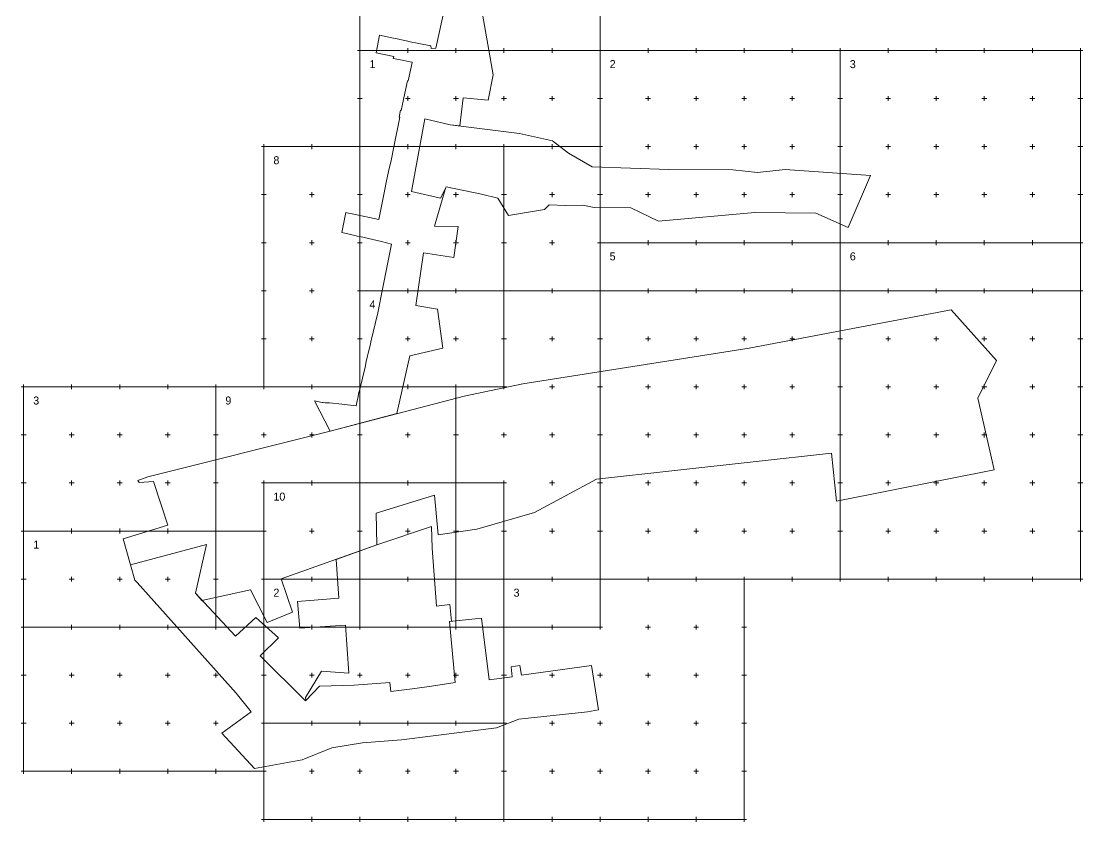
# Model space of a CAD drawing. Header units: metres. Extents: x 2898 to 4102, y 9798 to 11502.
# Drawn here: x 2898 to 4002, y 9798 to 10630 of the extents above; entities that cross this region are included whole.
import ezdxf
from ezdxf.enums import TextEntityAlignment as Align

# ---------------------------------------------------------------- set-up
doc = ezdxf.new("R2010")
doc.units = ezdxf.units.M
doc.header["$MEASUREMENT"] = 0
for name, color, linetype, lineweight in [('Граница заказа', 7, 'Continuous', 9), ('Координатные кресты', 7, 'Continuous', 9), ('Подписи рамок', 7, 'Continuous', 9), ('Рамки', 7, 'Continuous', 9)]:
    doc.layers.add(name, color=color, linetype=linetype, lineweight=lineweight)
doc.styles.add('Style-RUSSIAN_1251 I 0.00000', font='RUSSIAN_1251.shx')

msp = doc.modelspace()

# ---------------------------------------------------------------- linework, layer by layer
at = {"layer": 'Граница заказа', "linetype": 'Continuous', "flags": 128}
for points in [[(3340.868, 10656.617), (3329.065, 10602.329), (3324.059, 10602.134), (3323.958, 10604.85), (3311.481, 10607.32), (3300.757, 10609.53), (3299.919, 10609.714), (3291.698, 10611.483), (3290.43, 10611.753), (3285.129, 10612.912), (3270.506, 10616.059), (3267.048, 10597.581), (3285.434, 10593.761), (3285.04, 10592.776), (3284.647, 10591.791), (3290.402, 10590.604), (3304.056, 10587.788), (3304.324, 10587.733), (3304.278, 10587.508), (3300.396, 10568.608), (3299.417, 10568.524), (3297.773, 10560.455), (3293.135, 10537.685), (3292.402, 10537.838), (3290.934, 10530.809), (3291.688, 10530.652), (3285.273, 10499.926), (3282.618, 10485.619), (3279.956, 10474.089), (3277.295, 10462.56), (3275.844, 10455.367), (3269.822, 10424.289), (3243.631, 10429.68), (3238.311, 10430.775), (3235.44, 10431.355), (3231.089, 10410.762), (3238.832, 10408.906), (3246.069, 10407.172), (3247.29, 10406.912), (3249.896, 10406.356), (3263.462, 10403.464), (3272.468, 10401.2), (3282.979, 10398.598)], [(3282.979, 10398.598), (3276.971, 10369.078), (3272.666, 10346.345), (3270.161, 10333.969), (3268.83, 10327.114), (3261.473, 10296.751), (3261.004, 10294.572), (3258.798, 10285.068), (3257.793, 10282.221), (3256.687, 10276.496), (3255.368, 10270.489), (3252.826, 10259.158), (3249.516, 10246.282), (3248.99, 10244.236), (3247.719, 10238.239), (3247.288, 10235.427), (3246.488, 10231.883), (3246.232, 10230.144), (3231.117, 10231.918), (3218.506, 10233.314), (3213.76, 10233.326), (3211.858, 10233.706), (3210.844, 10233.858), (3202.87, 10235.483), (3219.142, 10204.05), (3288.503, 10222.141), (3302.069, 10282.254), (3336.38, 10290.25), (3330.901, 10330.928), (3308.167, 10334.577), (3316.378, 10389.43), (3347.714, 10384.478), (3352.269, 10416.97), (3327.831, 10417.238), (3338.954, 10455.493), (3339.362, 10456.847), (3333.84, 10446.209), (3303.614, 10453.332), (3317.476, 10528.908), (3344.054, 10522.814), (3354.213, 10521.507), (3357.525, 10550.643), (3383.446, 10548.208), (3388.751, 10574.822), (3377.698, 10637.934)], [(3303.614, 10453.332), (3333.84, 10446.209), (3339.982, 10458.041), (3376.746, 10450.461), (3393.687, 10446.359), (3404.769, 10428.375), (3442.11, 10434.48), (3447.006, 10439.387), (3464.074, 10438.873), (3482.224, 10438.946), (3493.806, 10436.802), (3531.983, 10436.179), (3560.759, 10422.513), (3661.06, 10431.275), (3724.512, 10430.58), (3758.162, 10415.945), (3781.706, 10469.903), (3692.769, 10476.276), (3663.95, 10473.222), (3638.099, 10475.753), (3571.768, 10476.307), (3491.941, 10478.98), (3467.197, 10493.127), (3450.648, 10506.068), (3416.009, 10513.555), (3344.054, 10522.814), (3317.476, 10528.908), (3303.614, 10453.332)], [(3136.075, 10038.85), (3153.473, 10004.85), (3179.926, 10015.743), (3168.189, 10050.247), (3267.638, 10085.54), (3266.836, 10118.717), (3327.842, 10137.407), (3331.53, 10096.217), (3371.623, 10101.986), (3431.63, 10119.361), (3496.273, 10153.97), (3740.877, 10181.187), (3746.007, 10131.196), (3910.274, 10163.78), (3893.344, 10238.382), (3912.583, 10277.606), (3865.34, 10330.284), (3655.251, 10290.291), (3419.62, 10253.306), (3358.679, 10240.444), (3219.142, 10204.05), (3029.14, 10156.38), (3018.786, 10152.707), (3020.124, 10150.451), (3035.198, 10151.668), (3050.271, 10106.174), (3003.718, 10091.825), (3011.399, 10064.696), (3090.338, 10086.057), (3078.746, 10035.25), (3085.654, 10027.884), (3136.075, 10038.85)], [(3343.705, 10023.476), (3329.603, 10021.748), (3325.421, 10082.077), (3324.474, 10104.631), (3267.638, 10085.54), (3225.238, 10070.493), (3228.02, 10030.309), (3185.147, 10026.735), (3187.533, 9998.827), (3234.983, 10002.133), (3238.511, 9952.02), (3210.208, 9954.078), (3193.27, 9926.638), (3193.666, 9923.726), (3208.145, 9938.473), (3244.135, 9939.742), (3281.344, 9942.486), (3282.079, 9933.152), (3307.139, 9936.128), (3324.517, 9938.647), (3349.141, 9942.484), (3343.376, 10006.018), (3345.35, 10006.208), (3343.705, 10023.476)], [(3418.3, 9950.17), (3416.589, 9960.017), (3407.364, 9958.69), (3408.597, 9948.241), (3384.716, 9945.033), (3376.769, 10009.233), (3343.376, 10006.018), (3349.141, 9942.484), (3324.517, 9938.647), (3307.139, 9936.128), (3282.079, 9933.152), (3281.344, 9942.486), (3244.135, 9939.742), (3208.145, 9938.473), (3193.287, 9923.34), (3146.308, 9969.997), (3165.204, 9989.023), (3141.725, 10009.944), (3120.639, 9990.578), (3078.746, 10035.25), (3090.338, 10086.057), (3011.399, 10064.696), (3015.875, 10048.89), (3018.204, 10046.457), (3121.066, 9931.203), (3136.796, 9911.839), (3106.394, 9889.597), (3140.343, 9852.959), (3190.105, 9861.853), (3220.739, 9874.348), (3252.611, 9879.507), (3293.384, 9882.788), (3392.117, 9895.089), (3415.484, 9904.42), (3486.787, 9911.921), (3498.252, 9913.865), (3490.96, 9960.026), (3490.96, 9960.026), (3418.3, 9950.17)]]:
    msp.add_lwpolyline(points, dxfattribs=at)
at = {"layer": 'Координатные кресты', "linetype": 'Continuous'}
for p, q in [((3247.5, 10600), (3252.5, 10600)), ((3247.5, 10600), (3252.5, 10600)), ((3250, 10597.5), (3250, 10602.5)), ((3250, 10597.5), (3250, 10602.5)), ((3297.5, 10600), (3302.5, 10600)), ((3297.5, 10600), (3302.5, 10600)), ((3300, 10597.5), (3300, 10602.5)), ((3300, 10597.5), (3300, 10602.5)), ((3347.5, 10600), (3352.5, 10600)), ((3347.5, 10600), (3352.5, 10600)), ((3350, 10597.5), (3350, 10602.5)), ((3350, 10597.5), (3350, 10602.5)), ((3397.5, 10600), (3402.5, 10600)), ((3397.5, 10600), (3402.5, 10600)), ((3400, 10597.5), (3400, 10602.5)), ((3400, 10597.5), (3400, 10602.5)), ((3447.5, 10600), (3452.5, 10600)), ((3447.5, 10600), (3452.5, 10600)), ((3450, 10597.5), (3450, 10602.5)), ((3450, 10597.5), (3450, 10602.5)), ((3497.5, 10600), (3502.5, 10600)), ((3497.5, 10600), (3502.5, 10600)), ((3500, 10597.5), (3500, 10602.5)), ((3500, 10597.5), (3500, 10602.5)), ((3547.5, 10600), (3552.5, 10600)), ((3550, 10597.5), (3550, 10602.5)), ((3597.5, 10600), (3602.5, 10600)), ((3600, 10597.5), (3600, 10602.5)), ((3647.5, 10600), (3652.5, 10600)), ((3650, 10597.5), (3650, 10602.5)), ((3697.5, 10600), (3702.5, 10600)), ((3700, 10597.5), (3700, 10602.5)), ((3747.5, 10600), (3752.5, 10600)), ((3750, 10597.5), (3750, 10602.5)), ((3797.5, 10600), (3802.5, 10600)), ((3800, 10597.5), (3800, 10602.5)), ((3847.5, 10600), (3852.5, 10600)), ((3850, 10597.5), (3850, 10602.5)), ((3897.5, 10600), (3902.5, 10600)), ((3900, 10597.5), (3900, 10602.5)), ((3947.5, 10600), (3952.5, 10600)), ((3950, 10597.5), (3950, 10602.5)), ((3997.5, 10600), (4002.5, 10600)), ((4000, 10597.5), (4000, 10602.5)), ((3247.5, 10550), (3252.5, 10550)), ((3247.5, 10550), (3252.5, 10550)), ((3250, 10547.5), (3250, 10552.5)), ((3250, 10547.5), (3250, 10552.5)), ((3297.5, 10550), (3302.5, 10550)), ((3297.5, 10550), (3302.5, 10550)), ((3300, 10547.5), (3300, 10552.5)), ((3300, 10547.5), (3300, 10552.5)), ((3347.5, 10550), (3352.5, 10550)), ((3347.5, 10550), (3352.5, 10550)), ((3350, 10547.5), (3350, 10552.5)), ((3350, 10547.5), (3350, 10552.5)), ((3397.5, 10550), (3402.5, 10550)), ((3397.5, 10550), (3402.5, 10550)), ((3400, 10547.5), (3400, 10552.5)), ((3400, 10547.5), (3400, 10552.5)), ((3447.5, 10550), (3452.5, 10550)), ((3447.5, 10550), (3452.5, 10550)), ((3450, 10547.5), (3450, 10552.5)), ((3450, 10547.5), (3450, 10552.5)), ((3497.5, 10550), (3502.5, 10550)), ((3497.5, 10550), (3502.5, 10550)), ((3500, 10547.5), (3500, 10552.5)), ((3500, 10547.5), (3500, 10552.5)), ((3547.5, 10550), (3552.5, 10550)), ((3550, 10547.5), (3550, 10552.5)), ((3597.5, 10550), (3602.5, 10550)), ((3600, 10547.5), (3600, 10552.5)), ((3647.5, 10550), (3652.5, 10550)), ((3650, 10547.5), (3650, 10552.5)), ((3697.5, 10550), (3702.5, 10550)), ((3700, 10547.5), (3700, 10552.5)), ((3747.5, 10550), (3752.5, 10550)), ((3750, 10547.5), (3750, 10552.5)), ((3797.5, 10550), (3802.5, 10550)), ((3800, 10547.5), (3800, 10552.5)), ((3847.5, 10550), (3852.5, 10550)), ((3850, 10547.5), (3850, 10552.5)), ((3897.5, 10550), (3902.5, 10550)), ((3900, 10547.5), (3900, 10552.5)), ((3947.5, 10550), (3952.5, 10550)), ((3950, 10547.5), (3950, 10552.5)), ((3997.5, 10550), (4002.5, 10550)), ((4000, 10547.5), (4000, 10552.5)), ((3147.5, 10500), (3152.5, 10500)), ((3150, 10497.5), (3150, 10502.5)), ((3197.5, 10500), (3202.5, 10500)), ((3200, 10497.5), (3200, 10502.5)), ((3247.5, 10500), (3252.5, 10500)), ((3247.5, 10500), (3252.5, 10500)), ((3250, 10497.5), (3250, 10502.5)), ((3250, 10497.5), (3250, 10502.5)), ((3297.5, 10500), (3302.5, 10500)), ((3297.5, 10500), (3302.5, 10500)), ((3300, 10497.5), (3300, 10502.5)), ((3300, 10497.5), (3300, 10502.5)), ((3347.5, 10500), (3352.5, 10500)), ((3347.5, 10500), (3352.5, 10500)), ((3350, 10497.5), (3350, 10502.5)), ((3350, 10497.5), (3350, 10502.5)), ((3397.5, 10500), (3402.5, 10500)), ((3397.5, 10500), (3402.5, 10500)), ((3400, 10497.5), (3400, 10502.5)), ((3400, 10497.5), (3400, 10502.5)), ((3447.5, 10500), (3452.5, 10500)), ((3447.5, 10500), (3452.5, 10500)), ((3450, 10497.5), (3450, 10502.5)), ((3450, 10497.5), (3450, 10502.5)), ((3497.5, 10500), (3502.5, 10500)), ((3497.5, 10500), (3502.5, 10500)), ((3500, 10497.5), (3500, 10502.5)), ((3500, 10497.5), (3500, 10502.5)), ((3547.5, 10500), (3552.5, 10500)), ((3550, 10497.5), (3550, 10502.5)), ((3597.5, 10500), (3602.5, 10500)), ((3600, 10497.5), (3600, 10502.5)), ((3647.5, 10500), (3652.5, 10500)), ((3650, 10497.5), (3650, 10502.5)), ((3697.5, 10500), (3702.5, 10500)), ((3700, 10497.5), (3700, 10502.5)), ((3747.5, 10500), (3752.5, 10500)), ((3750, 10497.5), (3750, 10502.5)), ((3797.5, 10500), (3802.5, 10500)), ((3800, 10497.5), (3800, 10502.5)), ((3847.5, 10500), (3852.5, 10500)), ((3850, 10497.5), (3850, 10502.5)), ((3897.5, 10500), (3902.5, 10500)), ((3900, 10497.5), (3900, 10502.5)), ((3947.5, 10500), (3952.5, 10500)), ((3950, 10497.5), (3950, 10502.5)), ((3997.5, 10500), (4002.5, 10500)), ((4000, 10497.5), (4000, 10502.5)), ((3147.5, 10450), (3152.5, 10450)), ((3150, 10447.5), (3150, 10452.5)), ((3197.5, 10450), (3202.5, 10450)), ((3200, 10447.5), (3200, 10452.5)), ((3247.5, 10450), (3252.5, 10450)), ((3247.5, 10450), (3252.5, 10450)), ((3250, 10447.5), (3250, 10452.5)), ((3250, 10447.5), (3250, 10452.5)), ((3297.5, 10450), (3302.5, 10450)), ((3297.5, 10450), (3302.5, 10450)), ((3300, 10447.5), (3300, 10452.5)), ((3300, 10447.5), (3300, 10452.5)), ((3347.5, 10450), (3352.5, 10450)), ((3347.5, 10450), (3352.5, 10450)), ((3350, 10447.5), (3350, 10452.5)), ((3350, 10447.5), (3350, 10452.5)), ((3397.5, 10450), (3402.5, 10450)), ((3397.5, 10450), (3402.5, 10450)), ((3400, 10447.5), (3400, 10452.5)), ((3400, 10447.5), (3400, 10452.5)), ((3447.5, 10450), (3452.5, 10450)), ((3450, 10447.5), (3450, 10452.5)), ((3497.5, 10450), (3502.5, 10450)), ((3500, 10447.5), (3500, 10452.5)), ((3547.5, 10450), (3552.5, 10450)), ((3550, 10447.5), (3550, 10452.5)), ((3597.5, 10450), (3602.5, 10450)), ((3600, 10447.5), (3600, 10452.5)), ((3647.5, 10450), (3652.5, 10450)), ((3650, 10447.5), (3650, 10452.5)), ((3697.5, 10450), (3702.5, 10450)), ((3700, 10447.5), (3700, 10452.5)), ((3747.5, 10450), (3752.5, 10450)), ((3750, 10447.5), (3750, 10452.5)), ((3797.5, 10450), (3802.5, 10450)), ((3800, 10447.5), (3800, 10452.5)), ((3847.5, 10450), (3852.5, 10450)), ((3850, 10447.5), (3850, 10452.5)), ((3897.5, 10450), (3902.5, 10450)), ((3900, 10447.5), (3900, 10452.5)), ((3947.5, 10450), (3952.5, 10450)), ((3950, 10447.5), (3950, 10452.5)), ((3997.5, 10450), (4002.5, 10450)), ((4000, 10447.5), (4000, 10452.5)), ((3147.5, 10400), (3152.5, 10400)), ((3150, 10397.5), (3150, 10402.5)), ((3197.5, 10400), (3202.5, 10400)), ((3200, 10397.5), (3200, 10402.5)), ((3247.5, 10400), (3252.5, 10400)), ((3247.5, 10400), (3252.5, 10400)), ((3250, 10397.5), (3250, 10402.5)), ((3250, 10397.5), (3250, 10402.5)), ((3297.5, 10400), (3302.5, 10400)), ((3297.5, 10400), (3302.5, 10400)), ((3300, 10397.5), (3300, 10402.5)), ((3300, 10397.5), (3300, 10402.5)), ((3347.5, 10400), (3352.5, 10400)), ((3347.5, 10400), (3352.5, 10400)), ((3350, 10397.5), (3350, 10402.5)), ((3350, 10397.5), (3350, 10402.5)), ((3397.5, 10400), (3402.5, 10400)), ((3397.5, 10400), (3402.5, 10400)), ((3400, 10397.5), (3400, 10402.5)), ((3400, 10397.5), (3400, 10402.5)), ((3447.5, 10400), (3452.5, 10400)), ((3450, 10397.5), (3450, 10402.5)), ((3497.5, 10400), (3502.5, 10400)), ((3497.5, 10400), (3502.5, 10400)), ((3500, 10397.5), (3500, 10402.5)), ((3500, 10397.5), (3500, 10402.5)), ((3547.5, 10400), (3552.5, 10400)), ((3547.5, 10400), (3552.5, 10400)), ((3550, 10397.5), (3550, 10402.5)), ((3550, 10397.5), (3550, 10402.5)), ((3597.5, 10400), (3602.5, 10400)), ((3597.5, 10400), (3602.5, 10400)), ((3600, 10397.5), (3600, 10402.5)), ((3600, 10397.5), (3600, 10402.5)), ((3647.5, 10400), (3652.5, 10400)), ((3647.5, 10400), (3652.5, 10400)), ((3650, 10397.5), (3650, 10402.5)), ((3650, 10397.5), (3650, 10402.5)), ((3697.5, 10400), (3702.5, 10400)), ((3697.5, 10400), (3702.5, 10400)), ((3700, 10397.5), (3700, 10402.5)), ((3700, 10397.5), (3700, 10402.5)), ((3747.5, 10400), (3752.5, 10400)), ((3747.5, 10400), (3752.5, 10400)), ((3750, 10397.5), (3750, 10402.5)), ((3750, 10397.5), (3750, 10402.5)), ((3797.5, 10400), (3802.5, 10400)), ((3797.5, 10400), (3802.5, 10400)), ((3800, 10397.5), (3800, 10402.5)), ((3800, 10397.5), (3800, 10402.5)), ((3847.5, 10400), (3852.5, 10400)), ((3847.5, 10400), (3852.5, 10400)), ((3850, 10397.5), (3850, 10402.5)), ((3850, 10397.5), (3850, 10402.5)), ((3897.5, 10400), (3902.5, 10400)), ((3897.5, 10400), (3902.5, 10400)), ((3900, 10397.5), (3900, 10402.5)), ((3900, 10397.5), (3900, 10402.5)), ((3947.5, 10400), (3952.5, 10400)), ((3947.5, 10400), (3952.5, 10400)), ((3950, 10397.5), (3950, 10402.5)), ((3950, 10397.5), (3950, 10402.5)), ((3997.5, 10400), (4002.5, 10400)), ((3997.5, 10400), (4002.5, 10400)), ((4000, 10397.5), (4000, 10402.5)), ((4000, 10397.5), (4000, 10402.5)), ((3147.5, 10350), (3152.5, 10350)), ((3150, 10347.5), (3150, 10352.5)), ((3197.5, 10350), (3202.5, 10350)), ((3200, 10347.5), (3200, 10352.5)), ((3247.5, 10350), (3252.5, 10350)), ((3247.5, 10350), (3252.5, 10350)), ((3247.5, 10350), (3252.5, 10350)), ((3250, 10347.5), (3250, 10352.5)), ((3250, 10347.5), (3250, 10352.5)), ((3250, 10347.5), (3250, 10352.5)), ((3297.5, 10350), (3302.5, 10350)), ((3297.5, 10350), (3302.5, 10350)), ((3297.5, 10350), (3302.5, 10350)), ((3300, 10347.5), (3300, 10352.5)), ((3300, 10347.5), (3300, 10352.5)), ((3300, 10347.5), (3300, 10352.5)), ((3347.5, 10350), (3352.5, 10350)), ((3347.5, 10350), (3352.5, 10350)), ((3347.5, 10350), (3352.5, 10350)), ((3350, 10347.5), (3350, 10352.5)), ((3350, 10347.5), (3350, 10352.5)), ((3350, 10347.5), (3350, 10352.5)), ((3397.5, 10350), (3402.5, 10350)), ((3397.5, 10350), (3402.5, 10350)), ((3397.5, 10350), (3402.5, 10350)), ((3400, 10347.5), (3400, 10352.5)), ((3400, 10347.5), (3400, 10352.5)), ((3400, 10347.5), (3400, 10352.5)), ((3447.5, 10350), (3452.5, 10350)), ((3447.5, 10350), (3452.5, 10350)), ((3450, 10347.5), (3450, 10352.5)), ((3450, 10347.5), (3450, 10352.5)), ((3497.5, 10350), (3502.5, 10350)), ((3497.5, 10350), (3502.5, 10350)), ((3500, 10347.5), (3500, 10352.5)), ((3500, 10347.5), (3500, 10352.5)), ((3547.5, 10350), (3552.5, 10350)), ((3547.5, 10350), (3552.5, 10350)), ((3550, 10347.5), (3550, 10352.5)), ((3550, 10347.5), (3550, 10352.5)), ((3597.5, 10350), (3602.5, 10350)), ((3597.5, 10350), (3602.5, 10350)), ((3600, 10347.5), (3600, 10352.5)), ((3600, 10347.5), (3600, 10352.5)), ((3647.5, 10350), (3652.5, 10350)), ((3647.5, 10350), (3652.5, 10350)), ((3650, 10347.5), (3650, 10352.5)), ((3650, 10347.5), (3650, 10352.5)), ((3697.5, 10350), (3702.5, 10350)), ((3697.5, 10350), (3702.5, 10350)), ((3700, 10347.5), (3700, 10352.5)), ((3700, 10347.5), (3700, 10352.5)), ((3747.5, 10350), (3752.5, 10350)), ((3747.5, 10350), (3752.5, 10350)), ((3750, 10347.5), (3750, 10352.5)), ((3750, 10347.5), (3750, 10352.5)), ((3797.5, 10350), (3802.5, 10350)), ((3797.5, 10350), (3802.5, 10350)), ((3800, 10347.5), (3800, 10352.5)), ((3800, 10347.5), (3800, 10352.5)), ((3847.5, 10350), (3852.5, 10350)), ((3847.5, 10350), (3852.5, 10350)), ((3850, 10347.5), (3850, 10352.5)), ((3850, 10347.5), (3850, 10352.5)), ((3897.5, 10350), (3902.5, 10350)), ((3897.5, 10350), (3902.5, 10350)), ((3900, 10347.5), (3900, 10352.5)), ((3900, 10347.5), (3900, 10352.5)), ((3947.5, 10350), (3952.5, 10350)), ((3947.5, 10350), (3952.5, 10350)), ((3950, 10347.5), (3950, 10352.5)), ((3950, 10347.5), (3950, 10352.5)), ((3997.5, 10350), (4002.5, 10350)), ((3997.5, 10350), (4002.5, 10350)), ((4000, 10347.5), (4000, 10352.5)), ((4000, 10347.5), (4000, 10352.5)), ((3147.5, 10300), (3152.5, 10300)), ((3150, 10297.5), (3150, 10302.5)), ((3197.5, 10300), (3202.5, 10300)), ((3200, 10297.5), (3200, 10302.5)), ((3247.5, 10300), (3252.5, 10300)), ((3247.5, 10300), (3252.5, 10300)), ((3250, 10297.5), (3250, 10302.5)), ((3250, 10297.5), (3250, 10302.5)), ((3297.5, 10300), (3302.5, 10300)), ((3297.5, 10300), (3302.5, 10300)), ((3300, 10297.5), (3300, 10302.5)), ((3300, 10297.5), (3300, 10302.5)), ((3347.5, 10300), (3352.5, 10300)), ((3347.5, 10300), (3352.5, 10300)), ((3350, 10297.5), (3350, 10302.5)), ((3350, 10297.5), (3350, 10302.5)), ((3397.5, 10300), (3402.5, 10300)), ((3397.5, 10300), (3402.5, 10300)), ((3400, 10297.5), (3400, 10302.5)), ((3400, 10297.5), (3400, 10302.5)), ((3447.5, 10300), (3452.5, 10300)), ((3450, 10297.5), (3450, 10302.5)), ((3497.5, 10300), (3502.5, 10300)), ((3500, 10297.5), (3500, 10302.5)), ((3547.5, 10300), (3552.5, 10300)), ((3550, 10297.5), (3550, 10302.5)), ((3597.5, 10300), (3602.5, 10300)), ((3600, 10297.5), (3600, 10302.5)), ((3647.5, 10300), (3652.5, 10300)), ((3650, 10297.5), (3650, 10302.5)), ((3697.5, 10300), (3702.5, 10300)), ((3700, 10297.5), (3700, 10302.5)), ((3747.5, 10300), (3752.5, 10300)), ((3750, 10297.5), (3750, 10302.5)), ((3797.5, 10300), (3802.5, 10300)), ((3800, 10297.5), (3800, 10302.5)), ((3847.5, 10300), (3852.5, 10300)), ((3850, 10297.5), (3850, 10302.5)), ((3897.5, 10300), (3902.5, 10300)), ((3900, 10297.5), (3900, 10302.5)), ((3947.5, 10300), (3952.5, 10300)), ((3950, 10297.5), (3950, 10302.5)), ((3997.5, 10300), (4002.5, 10300)), ((4000, 10297.5), (4000, 10302.5)), ((2897.5, 10250), (2902.5, 10250)), ((2900, 10247.5), (2900, 10252.5)), ((2947.5, 10250), (2952.5, 10250)), ((2950, 10247.5), (2950, 10252.5)), ((2997.5, 10250), (3002.5, 10250)), ((3000, 10247.5), (3000, 10252.5)), ((3047.5, 10250), (3052.5, 10250)), ((3050, 10247.5), (3050, 10252.5)), ((3097.5, 10250), (3102.5, 10250)), ((3097.5, 10250), (3102.5, 10250)), ((3100, 10247.5), (3100, 10252.5)), ((3100, 10247.5), (3100, 10252.5)), ((3147.5, 10250), (3152.5, 10250)), ((3147.5, 10250), (3152.5, 10250)), ((3150, 10247.5), (3150, 10252.5)), ((3150, 10247.5), (3150, 10252.5)), ((3197.5, 10250), (3202.5, 10250)), ((3197.5, 10250), (3202.5, 10250)), ((3200, 10247.5), (3200, 10252.5)), ((3200, 10247.5), (3200, 10252.5)), ((3247.5, 10250), (3252.5, 10250)), ((3247.5, 10250), (3252.5, 10250)), ((3250, 10247.5), (3250, 10252.5)), ((3250, 10247.5), (3250, 10252.5)), ((3297.5, 10250), (3302.5, 10250)), ((3297.5, 10250), (3302.5, 10250)), ((3300, 10247.5), (3300, 10252.5)), ((3300, 10247.5), (3300, 10252.5)), ((3347.5, 10250), (3352.5, 10250)), ((3347.5, 10250), (3352.5, 10250)), ((3350, 10247.5), (3350, 10252.5)), ((3350, 10247.5), (3350, 10252.5)), ((3397.5, 10250), (3402.5, 10250)), ((3397.5, 10250), (3402.5, 10250)), ((3400, 10247.5), (3400, 10252.5)), ((3400, 10247.5), (3400, 10252.5)), ((3447.5, 10250), (3452.5, 10250)), ((3450, 10247.5), (3450, 10252.5)), ((3497.5, 10250), (3502.5, 10250)), ((3500, 10247.5), (3500, 10252.5)), ((3547.5, 10250), (3552.5, 10250)), ((3550, 10247.5), (3550, 10252.5)), ((3597.5, 10250), (3602.5, 10250)), ((3600, 10247.5), (3600, 10252.5)), ((3647.5, 10250), (3652.5, 10250)), ((3650, 10247.5), (3650, 10252.5)), ((3697.5, 10250), (3702.5, 10250)), ((3700, 10247.5), (3700, 10252.5)), ((3747.5, 10250), (3752.5, 10250)), ((3750, 10247.5), (3750, 10252.5)), ((3797.5, 10250), (3802.5, 10250)), ((3800, 10247.5), (3800, 10252.5)), ((3847.5, 10250), (3852.5, 10250)), ((3850, 10247.5), (3850, 10252.5)), ((3897.5, 10250), (3902.5, 10250)), ((3900, 10247.5), (3900, 10252.5)), ((3947.5, 10250), (3952.5, 10250)), ((3950, 10247.5), (3950, 10252.5)), ((3997.5, 10250), (4002.5, 10250)), ((4000, 10247.5), (4000, 10252.5)), ((2897.5, 10200), (2902.5, 10200)), ((2900, 10197.5), (2900, 10202.5)), ((2947.5, 10200), (2952.5, 10200)), ((2950, 10197.5), (2950, 10202.5)), ((2997.5, 10200), (3002.5, 10200)), ((3000, 10197.5), (3000, 10202.5)), ((3047.5, 10200), (3052.5, 10200)), ((3050, 10197.5), (3050, 10202.5)), ((3097.5, 10200), (3102.5, 10200)), ((3097.5, 10200), (3102.5, 10200)), ((3100, 10197.5), (3100, 10202.5)), ((3100, 10197.5), (3100, 10202.5)), ((3147.5, 10200), (3152.5, 10200)), ((3147.5, 10200), (3152.5, 10200)), ((3150, 10197.5), (3150, 10202.5)), ((3150, 10197.5), (3150, 10202.5)), ((3197.5, 10200), (3202.5, 10200)), ((3197.5, 10200), (3202.5, 10200)), ((3200, 10197.5), (3200, 10202.5)), ((3200, 10197.5), (3200, 10202.5)), ((3247.5, 10200), (3252.5, 10200)), ((3247.5, 10200), (3252.5, 10200)), ((3250, 10197.5), (3250, 10202.5)), ((3250, 10197.5), (3250, 10202.5)), ((3297.5, 10200), (3302.5, 10200)), ((3297.5, 10200), (3302.5, 10200)), ((3300, 10197.5), (3300, 10202.5)), ((3300, 10197.5), (3300, 10202.5)), ((3347.5, 10200), (3352.5, 10200)), ((3347.5, 10200), (3352.5, 10200)), ((3350, 10197.5), (3350, 10202.5)), ((3350, 10197.5), (3350, 10202.5)), ((3397.5, 10200), (3402.5, 10200)), ((3400, 10197.5), (3400, 10202.5)), ((3447.5, 10200), (3452.5, 10200)), ((3450, 10197.5), (3450, 10202.5)), ((3497.5, 10200), (3502.5, 10200)), ((3500, 10197.5), (3500, 10202.5)), ((3547.5, 10200), (3552.5, 10200)), ((3550, 10197.5), (3550, 10202.5)), ((3597.5, 10200), (3602.5, 10200)), ((3600, 10197.5), (3600, 10202.5)), ((3647.5, 10200), (3652.5, 10200)), ((3650, 10197.5), (3650, 10202.5)), ((3697.5, 10200), (3702.5, 10200)), ((3700, 10197.5), (3700, 10202.5)), ((3747.5, 10200), (3752.5, 10200)), ((3750, 10197.5), (3750, 10202.5)), ((3797.5, 10200), (3802.5, 10200)), ((3800, 10197.5), (3800, 10202.5)), ((3847.5, 10200), (3852.5, 10200)), ((3850, 10197.5), (3850, 10202.5)), ((3897.5, 10200), (3902.5, 10200)), ((3900, 10197.5), (3900, 10202.5)), ((3947.5, 10200), (3952.5, 10200)), ((3950, 10197.5), (3950, 10202.5)), ((3997.5, 10200), (4002.5, 10200)), ((4000, 10197.5), (4000, 10202.5)), ((2897.5, 10150), (2902.5, 10150)), ((2900, 10147.5), (2900, 10152.5)), ((2947.5, 10150), (2952.5, 10150)), ((2950, 10147.5), (2950, 10152.5)), ((2997.5, 10150), (3002.5, 10150)), ((3000, 10147.5), (3000, 10152.5)), ((3047.5, 10150), (3052.5, 10150)), ((3050, 10147.5), (3050, 10152.5)), ((3097.5, 10150), (3102.5, 10150)), ((3097.5, 10150), (3102.5, 10150)), ((3100, 10147.5), (3100, 10152.5)), ((3100, 10147.5), (3100, 10152.5)), ((3147.5, 10150), (3152.5, 10150)), ((3147.5, 10150), (3152.5, 10150)), ((3147.5, 10150), (3152.5, 10150)), ((3150, 10147.5), (3150, 10152.5)), ((3150, 10147.5), (3150, 10152.5)), ((3150, 10147.5), (3150, 10152.5)), ((3197.5, 10150), (3202.5, 10150)), ((3197.5, 10150), (3202.5, 10150)), ((3197.5, 10150), (3202.5, 10150)), ((3200, 10147.5), (3200, 10152.5)), ((3200, 10147.5), (3200, 10152.5)), ((3200, 10147.5), (3200, 10152.5)), ((3247.5, 10150), (3252.5, 10150)), ((3247.5, 10150), (3252.5, 10150)), ((3247.5, 10150), (3252.5, 10150)), ((3250, 10147.5), (3250, 10152.5)), ((3250, 10147.5), (3250, 10152.5)), ((3250, 10147.5), (3250, 10152.5)), ((3297.5, 10150), (3302.5, 10150)), ((3297.5, 10150), (3302.5, 10150)), ((3297.5, 10150), (3302.5, 10150)), ((3300, 10147.5), (3300, 10152.5)), ((3300, 10147.5), (3300, 10152.5)), ((3300, 10147.5), (3300, 10152.5)), ((3347.5, 10150), (3352.5, 10150)), ((3347.5, 10150), (3352.5, 10150)), ((3347.5, 10150), (3352.5, 10150)), ((3350, 10147.5), (3350, 10152.5)), ((3350, 10147.5), (3350, 10152.5)), ((3350, 10147.5), (3350, 10152.5)), ((3397.5, 10150), (3402.5, 10150)), ((3397.5, 10150), (3402.5, 10150)), ((3400, 10147.5), (3400, 10152.5)), ((3400, 10147.5), (3400, 10152.5)), ((3447.5, 10150), (3452.5, 10150)), ((3450, 10147.5), (3450, 10152.5)), ((3497.5, 10150), (3502.5, 10150)), ((3500, 10147.5), (3500, 10152.5)), ((3547.5, 10150), (3552.5, 10150)), ((3550, 10147.5), (3550, 10152.5)), ((3597.5, 10150), (3602.5, 10150)), ((3600, 10147.5), (3600, 10152.5)), ((3647.5, 10150), (3652.5, 10150)), ((3650, 10147.5), (3650, 10152.5)), ((3697.5, 10150), (3702.5, 10150)), ((3700, 10147.5), (3700, 10152.5)), ((3747.5, 10150), (3752.5, 10150)), ((3750, 10147.5), (3750, 10152.5)), ((3797.5, 10150), (3802.5, 10150)), ((3800, 10147.5), (3800, 10152.5)), ((3847.5, 10150), (3852.5, 10150)), ((3850, 10147.5), (3850, 10152.5)), ((3897.5, 10150), (3902.5, 10150)), ((3900, 10147.5), (3900, 10152.5)), ((3947.5, 10150), (3952.5, 10150)), ((3950, 10147.5), (3950, 10152.5)), ((3997.5, 10150), (4002.5, 10150)), ((4000, 10147.5), (4000, 10152.5)), ((2897.5, 10100), (2902.5, 10100)), ((2897.5, 10100), (2902.5, 10100)), ((2900, 10097.5), (2900, 10102.5)), ((2900, 10097.5), (2900, 10102.5)), ((2947.5, 10100), (2952.5, 10100)), ((2947.5, 10100), (2952.5, 10100)), ((2950, 10097.5), (2950, 10102.5)), ((2950, 10097.5), (2950, 10102.5)), ((2997.5, 10100), (3002.5, 10100)), ((2997.5, 10100), (3002.5, 10100)), ((3000, 10097.5), (3000, 10102.5)), ((3000, 10097.5), (3000, 10102.5)), ((3047.5, 10100), (3052.5, 10100)), ((3047.5, 10100), (3052.5, 10100)), ((3050, 10097.5), (3050, 10102.5)), ((3050, 10097.5), (3050, 10102.5)), ((3097.5, 10100), (3102.5, 10100)), ((3097.5, 10100), (3102.5, 10100)), ((3097.5, 10100), (3102.5, 10100)), ((3100, 10097.5), (3100, 10102.5)), ((3100, 10097.5), (3100, 10102.5)), ((3100, 10097.5), (3100, 10102.5)), ((3147.5, 10100), (3152.5, 10100)), ((3147.5, 10100), (3152.5, 10100)), ((3147.5, 10100), (3152.5, 10100)), ((3147.5, 10100), (3152.5, 10100)), ((3150, 10097.5), (3150, 10102.5)), ((3150, 10097.5), (3150, 10102.5)), ((3150, 10097.5), (3150, 10102.5)), ((3150, 10097.5), (3150, 10102.5)), ((3197.5, 10100), (3202.5, 10100)), ((3197.5, 10100), (3202.5, 10100)), ((3197.5, 10100), (3202.5, 10100)), ((3200, 10097.5), (3200, 10102.5)), ((3200, 10097.5), (3200, 10102.5)), ((3200, 10097.5), (3200, 10102.5)), ((3247.5, 10100), (3252.5, 10100)), ((3247.5, 10100), (3252.5, 10100)), ((3247.5, 10100), (3252.5, 10100)), ((3250, 10097.5), (3250, 10102.5)), ((3250, 10097.5), (3250, 10102.5)), ((3250, 10097.5), (3250, 10102.5)), ((3297.5, 10100), (3302.5, 10100)), ((3297.5, 10100), (3302.5, 10100)), ((3297.5, 10100), (3302.5, 10100)), ((3300, 10097.5), (3300, 10102.5)), ((3300, 10097.5), (3300, 10102.5)), ((3300, 10097.5), (3300, 10102.5)), ((3347.5, 10100), (3352.5, 10100)), ((3347.5, 10100), (3352.5, 10100)), ((3347.5, 10100), (3352.5, 10100)), ((3350, 10097.5), (3350, 10102.5)), ((3350, 10097.5), (3350, 10102.5)), ((3350, 10097.5), (3350, 10102.5)), ((3397.5, 10100), (3402.5, 10100)), ((3397.5, 10100), (3402.5, 10100)), ((3400, 10097.5), (3400, 10102.5)), ((3400, 10097.5), (3400, 10102.5)), ((3447.5, 10100), (3452.5, 10100)), ((3450, 10097.5), (3450, 10102.5)), ((3497.5, 10100), (3502.5, 10100)), ((3500, 10097.5), (3500, 10102.5)), ((3547.5, 10100), (3552.5, 10100)), ((3550, 10097.5), (3550, 10102.5)), ((3597.5, 10100), (3602.5, 10100)), ((3600, 10097.5), (3600, 10102.5)), ((3647.5, 10100), (3652.5, 10100)), ((3650, 10097.5), (3650, 10102.5)), ((3697.5, 10100), (3702.5, 10100)), ((3700, 10097.5), (3700, 10102.5)), ((3747.5, 10100), (3752.5, 10100)), ((3750, 10097.5), (3750, 10102.5)), ((3797.5, 10100), (3802.5, 10100)), ((3800, 10097.5), (3800, 10102.5)), ((3847.5, 10100), (3852.5, 10100)), ((3850, 10097.5), (3850, 10102.5)), ((3897.5, 10100), (3902.5, 10100)), ((3900, 10097.5), (3900, 10102.5)), ((3947.5, 10100), (3952.5, 10100)), ((3950, 10097.5), (3950, 10102.5)), ((3997.5, 10100), (4002.5, 10100)), ((4000, 10097.5), (4000, 10102.5)), ((2897.5, 10050), (2902.5, 10050)), ((2897.5, 10050), (2902.5, 10050)), ((2900, 10047.5), (2900, 10052.5)), ((2900, 10047.5), (2900, 10052.5)), ((2947.5, 10050), (2952.5, 10050)), ((2947.5, 10050), (2952.5, 10050)), ((2950, 10047.5), (2950, 10052.5)), ((2950, 10047.5), (2950, 10052.5)), ((2997.5, 10050), (3002.5, 10050)), ((2997.5, 10050), (3002.5, 10050)), ((3000, 10047.5), (3000, 10052.5)), ((3000, 10047.5), (3000, 10052.5)), ((3047.5, 10050), (3052.5, 10050)), ((3047.5, 10050), (3052.5, 10050)), ((3050, 10047.5), (3050, 10052.5)), ((3050, 10047.5), (3050, 10052.5)), ((3097.5, 10050), (3102.5, 10050)), ((3097.5, 10050), (3102.5, 10050)), ((3097.5, 10050), (3102.5, 10050)), ((3100, 10047.5), (3100, 10052.5)), ((3100, 10047.5), (3100, 10052.5)), ((3100, 10047.5), (3100, 10052.5)), ((3147.5, 10050), (3152.5, 10050)), ((3147.5, 10050), (3152.5, 10050)), ((3147.5, 10050), (3152.5, 10050)), ((3147.5, 10050), (3152.5, 10050)), ((3150, 10047.5), (3150, 10052.5)), ((3150, 10047.5), (3150, 10052.5)), ((3150, 10047.5), (3150, 10052.5)), ((3150, 10047.5), (3150, 10052.5)), ((3197.5, 10050), (3202.5, 10050)), ((3197.5, 10050), (3202.5, 10050)), ((3197.5, 10050), (3202.5, 10050)), ((3197.5, 10050), (3202.5, 10050)), ((3200, 10047.5), (3200, 10052.5)), ((3200, 10047.5), (3200, 10052.5)), ((3200, 10047.5), (3200, 10052.5)), ((3200, 10047.5), (3200, 10052.5)), ((3247.5, 10050), (3252.5, 10050)), ((3247.5, 10050), (3252.5, 10050)), ((3247.5, 10050), (3252.5, 10050)), ((3247.5, 10050), (3252.5, 10050)), ((3250, 10047.5), (3250, 10052.5)), ((3250, 10047.5), (3250, 10052.5)), ((3250, 10047.5), (3250, 10052.5)), ((3250, 10047.5), (3250, 10052.5)), ((3297.5, 10050), (3302.5, 10050)), ((3297.5, 10050), (3302.5, 10050)), ((3297.5, 10050), (3302.5, 10050)), ((3297.5, 10050), (3302.5, 10050)), ((3300, 10047.5), (3300, 10052.5)), ((3300, 10047.5), (3300, 10052.5)), ((3300, 10047.5), (3300, 10052.5)), ((3300, 10047.5), (3300, 10052.5)), ((3347.5, 10050), (3352.5, 10050)), ((3347.5, 10050), (3352.5, 10050)), ((3347.5, 10050), (3352.5, 10050)), ((3347.5, 10050), (3352.5, 10050)), ((3350, 10047.5), (3350, 10052.5)), ((3350, 10047.5), (3350, 10052.5)), ((3350, 10047.5), (3350, 10052.5)), ((3350, 10047.5), (3350, 10052.5)), ((3397.5, 10050), (3402.5, 10050)), ((3397.5, 10050), (3402.5, 10050)), ((3397.5, 10050), (3402.5, 10050)), ((3400, 10047.5), (3400, 10052.5)), ((3400, 10047.5), (3400, 10052.5)), ((3400, 10047.5), (3400, 10052.5)), ((3447.5, 10050), (3452.5, 10050)), ((3447.5, 10050), (3452.5, 10050)), ((3450, 10047.5), (3450, 10052.5)), ((3450, 10047.5), (3450, 10052.5)), ((3497.5, 10050), (3502.5, 10050)), ((3497.5, 10050), (3502.5, 10050)), ((3500, 10047.5), (3500, 10052.5)), ((3500, 10047.5), (3500, 10052.5)), ((3547.5, 10050), (3552.5, 10050)), ((3547.5, 10050), (3552.5, 10050)), ((3550, 10047.5), (3550, 10052.5)), ((3550, 10047.5), (3550, 10052.5)), ((3597.5, 10050), (3602.5, 10050)), ((3597.5, 10050), (3602.5, 10050)), ((3600, 10047.5), (3600, 10052.5)), ((3600, 10047.5), (3600, 10052.5)), ((3647.5, 10050), (3652.5, 10050)), ((3647.5, 10050), (3652.5, 10050)), ((3650, 10047.5), (3650, 10052.5)), ((3650, 10047.5), (3650, 10052.5)), ((3697.5, 10050), (3702.5, 10050)), ((3700, 10047.5), (3700, 10052.5)), ((3747.5, 10050), (3752.5, 10050)), ((3750, 10047.5), (3750, 10052.5)), ((3797.5, 10050), (3802.5, 10050)), ((3800, 10047.5), (3800, 10052.5)), ((3847.5, 10050), (3852.5, 10050)), ((3850, 10047.5), (3850, 10052.5)), ((3897.5, 10050), (3902.5, 10050)), ((3900, 10047.5), (3900, 10052.5)), ((3947.5, 10050), (3952.5, 10050)), ((3950, 10047.5), (3950, 10052.5)), ((3997.5, 10050), (4002.5, 10050)), ((4000, 10047.5), (4000, 10052.5)), ((2900, 9997.5), (2900, 10002.5)), ((2900, 9997.5), (2900, 10002.5)), ((2950, 9997.5), (2950, 10002.5)), ((2950, 9997.5), (2950, 10002.5)), ((3000, 9997.5), (3000, 10002.5)), ((3000, 9997.5), (3000, 10002.5)), ((3050, 9997.5), (3050, 10002.5)), ((3050, 9997.5), (3050, 10002.5)), ((3100, 9997.5), (3100, 10002.5)), ((3100, 9997.5), (3100, 10002.5)), ((3100, 9997.5), (3100, 10002.5)), ((3150, 9997.5), (3150, 10002.5)), ((3150, 9997.5), (3150, 10002.5)), ((3150, 9997.5), (3150, 10002.5)), ((3150, 9997.5), (3150, 10002.5)), ((3200, 9997.5), (3200, 10002.5)), ((3200, 9997.5), (3200, 10002.5)), ((3200, 9997.5), (3200, 10002.5)), ((3200, 9997.5), (3200, 10002.5)), ((3250, 9997.5), (3250, 10002.5)), ((3250, 9997.5), (3250, 10002.5)), ((3250, 9997.5), (3250, 10002.5)), ((3250, 9997.5), (3250, 10002.5)), ((3300, 9997.5), (3300, 10002.5)), ((3300, 9997.5), (3300, 10002.5)), ((3300, 9997.5), (3300, 10002.5)), ((3300, 9997.5), (3300, 10002.5)), ((3350, 9997.5), (3350, 10002.5)), ((3350, 9997.5), (3350, 10002.5)), ((3350, 9997.5), (3350, 10002.5)), ((3350, 9997.5), (3350, 10002.5)), ((3400, 9997.5), (3400, 10002.5)), ((3400, 9997.5), (3400, 10002.5)), ((3400, 9997.5), (3400, 10002.5)), ((3450, 9997.5), (3450, 10002.5)), ((3450, 9997.5), (3450, 10002.5)), ((3500, 9997.5), (3500, 10002.5)), ((3500, 9997.5), (3500, 10002.5)), ((3550, 9997.5), (3550, 10002.5)), ((3600, 9997.5), (3600, 10002.5)), ((3650, 9997.5), (3650, 10002.5)), ((2897.5, 10000), (2902.5, 10000)), ((2897.5, 10000), (2902.5, 10000)), ((2947.5, 10000), (2952.5, 10000)), ((2947.5, 10000), (2952.5, 10000)), ((2997.5, 10000), (3002.5, 10000)), ((2997.5, 10000), (3002.5, 10000)), ((3047.5, 10000), (3052.5, 10000)), ((3047.5, 10000), (3052.5, 10000)), ((3097.5, 10000), (3102.5, 10000)), ((3097.5, 10000), (3102.5, 10000)), ((3097.5, 10000), (3102.5, 10000)), ((3147.5, 10000), (3152.5, 10000)), ((3147.5, 10000), (3152.5, 10000)), ((3147.5, 10000), (3152.5, 10000)), ((3147.5, 10000), (3152.5, 10000)), ((3197.5, 10000), (3202.5, 10000)), ((3197.5, 10000), (3202.5, 10000)), ((3197.5, 10000), (3202.5, 10000)), ((3197.5, 10000), (3202.5, 10000)), ((3247.5, 10000), (3252.5, 10000)), ((3247.5, 10000), (3252.5, 10000)), ((3247.5, 10000), (3252.5, 10000)), ((3247.5, 10000), (3252.5, 10000)), ((3297.5, 10000), (3302.5, 10000)), ((3297.5, 10000), (3302.5, 10000)), ((3297.5, 10000), (3302.5, 10000)), ((3297.5, 10000), (3302.5, 10000)), ((3347.5, 10000), (3352.5, 10000)), ((3347.5, 10000), (3352.5, 10000)), ((3347.5, 10000), (3352.5, 10000)), ((3347.5, 10000), (3352.5, 10000)), ((3397.5, 10000), (3402.5, 10000)), ((3397.5, 10000), (3402.5, 10000)), ((3397.5, 10000), (3402.5, 10000)), ((3447.5, 10000), (3452.5, 10000)), ((3447.5, 10000), (3452.5, 10000)), ((3497.5, 10000), (3502.5, 10000)), ((3497.5, 10000), (3502.5, 10000)), ((3547.5, 10000), (3552.5, 10000)), ((3597.5, 10000), (3602.5, 10000)), ((3647.5, 10000), (3652.5, 10000)), ((2897.5, 9950), (2902.5, 9950)), ((2900, 9947.5), (2900, 9952.5)), ((2947.5, 9950), (2952.5, 9950)), ((2950, 9947.5), (2950, 9952.5)), ((2997.5, 9950), (3002.5, 9950)), ((3000, 9947.5), (3000, 9952.5)), ((3047.5, 9950), (3052.5, 9950)), ((3050, 9947.5), (3050, 9952.5)), ((3097.5, 9950), (3102.5, 9950)), ((3100, 9947.5), (3100, 9952.5)), ((3147.5, 9950), (3152.5, 9950)), ((3147.5, 9950), (3152.5, 9950)), ((3150, 9947.5), (3150, 9952.5)), ((3150, 9947.5), (3150, 9952.5)), ((3197.5, 9950), (3202.5, 9950)), ((3197.5, 9950), (3202.5, 9950)), ((3200, 9947.5), (3200, 9952.5)), ((3200, 9947.5), (3200, 9952.5)), ((3247.5, 9950), (3252.5, 9950)), ((3247.5, 9950), (3252.5, 9950)), ((3250, 9947.5), (3250, 9952.5)), ((3250, 9947.5), (3250, 9952.5)), ((3297.5, 9950), (3302.5, 9950)), ((3297.5, 9950), (3302.5, 9950)), ((3300, 9947.5), (3300, 9952.5)), ((3300, 9947.5), (3300, 9952.5)), ((3347.5, 9950), (3352.5, 9950)), ((3347.5, 9950), (3352.5, 9950)), ((3350, 9947.5), (3350, 9952.5)), ((3350, 9947.5), (3350, 9952.5)), ((3397.5, 9950), (3402.5, 9950)), ((3397.5, 9950), (3402.5, 9950)), ((3400, 9947.5), (3400, 9952.5)), ((3400, 9947.5), (3400, 9952.5)), ((3447.5, 9950), (3452.5, 9950)), ((3450, 9947.5), (3450, 9952.5)), ((3497.5, 9950), (3502.5, 9950)), ((3500, 9947.5), (3500, 9952.5)), ((3547.5, 9950), (3552.5, 9950)), ((3550, 9947.5), (3550, 9952.5)), ((3597.5, 9950), (3602.5, 9950)), ((3600, 9947.5), (3600, 9952.5)), ((3647.5, 9950), (3652.5, 9950)), ((3650, 9947.5), (3650, 9952.5)), ((2900, 9897.5), (2900, 9902.5)), ((2950, 9897.5), (2950, 9902.5)), ((3000, 9897.5), (3000, 9902.5)), ((3050, 9897.5), (3050, 9902.5)), ((3100, 9897.5), (3100, 9902.5)), ((3150, 9897.5), (3150, 9902.5)), ((3150, 9897.5), (3150, 9902.5)), ((3200, 9897.5), (3200, 9902.5)), ((3200, 9897.5), (3200, 9902.5)), ((3250, 9897.5), (3250, 9902.5)), ((3250, 9897.5), (3250, 9902.5)), ((3300, 9897.5), (3300, 9902.5)), ((3300, 9897.5), (3300, 9902.5)), ((3350, 9897.5), (3350, 9902.5)), ((3350, 9897.5), (3350, 9902.5)), ((3400, 9897.5), (3400, 9902.5)), ((3400, 9897.5), (3400, 9902.5)), ((3450, 9897.5), (3450, 9902.5)), ((3500, 9897.5), (3500, 9902.5)), ((3550, 9897.5), (3550, 9902.5)), ((3600, 9897.5), (3600, 9902.5)), ((3650, 9897.5), (3650, 9902.5)), ((2897.5, 9900), (2902.5, 9900)), ((2947.5, 9900), (2952.5, 9900)), ((2997.5, 9900), (3002.5, 9900)), ((3047.5, 9900), (3052.5, 9900)), ((3097.5, 9900), (3102.5, 9900)), ((3147.5, 9900), (3152.5, 9900)), ((3147.5, 9900), (3152.5, 9900)), ((3197.5, 9900), (3202.5, 9900)), ((3197.5, 9900), (3202.5, 9900)), ((3247.5, 9900), (3252.5, 9900)), ((3247.5, 9900), (3252.5, 9900)), ((3297.5, 9900), (3302.5, 9900)), ((3297.5, 9900), (3302.5, 9900)), ((3347.5, 9900), (3352.5, 9900)), ((3347.5, 9900), (3352.5, 9900)), ((3397.5, 9900), (3402.5, 9900)), ((3397.5, 9900), (3402.5, 9900)), ((3447.5, 9900), (3452.5, 9900)), ((3497.5, 9900), (3502.5, 9900)), ((3547.5, 9900), (3552.5, 9900)), ((3597.5, 9900), (3602.5, 9900)), ((3647.5, 9900), (3652.5, 9900)), ((2897.5, 9850), (2902.5, 9850)), ((2900, 9847.5), (2900, 9852.5)), ((2947.5, 9850), (2952.5, 9850)), ((2950, 9847.5), (2950, 9852.5)), ((2997.5, 9850), (3002.5, 9850)), ((3000, 9847.5), (3000, 9852.5)), ((3047.5, 9850), (3052.5, 9850)), ((3050, 9847.5), (3050, 9852.5)), ((3097.5, 9850), (3102.5, 9850)), ((3100, 9847.5), (3100, 9852.5)), ((3147.5, 9850), (3152.5, 9850)), ((3150, 9847.5), (3150, 9852.5)), ((3197.5, 9850), (3202.5, 9850)), ((3200, 9847.5), (3200, 9852.5)), ((3247.5, 9850), (3252.5, 9850)), ((3250, 9847.5), (3250, 9852.5)), ((3297.5, 9850), (3302.5, 9850)), ((3300, 9847.5), (3300, 9852.5)), ((3347.5, 9850), (3352.5, 9850)), ((3350, 9847.5), (3350, 9852.5)), ((3397.5, 9850), (3402.5, 9850)), ((3400, 9847.5), (3400, 9852.5)), ((3447.5, 9850), (3452.5, 9850)), ((3450, 9847.5), (3450, 9852.5)), ((3497.5, 9850), (3502.5, 9850)), ((3500, 9847.5), (3500, 9852.5)), ((3547.5, 9850), (3552.5, 9850)), ((3550, 9847.5), (3550, 9852.5)), ((3597.5, 9850), (3602.5, 9850)), ((3600, 9847.5), (3600, 9852.5)), ((3647.5, 9850), (3652.5, 9850)), ((3650, 9847.5), (3650, 9852.5)), ((3150, 9797.5), (3150, 9802.5)), ((3200, 9797.5), (3200, 9802.5)), ((3250, 9797.5), (3250, 9802.5)), ((3300, 9797.5), (3300, 9802.5)), ((3350, 9797.5), (3350, 9802.5)), ((3400, 9797.5), (3400, 9802.5)), ((3450, 9797.5), (3450, 9802.5)), ((3500, 9797.5), (3500, 9802.5)), ((3550, 9797.5), (3550, 9802.5)), ((3600, 9797.5), (3600, 9802.5)), ((3650, 9797.5), (3650, 9802.5)), ((3147.5, 9800), (3152.5, 9800)), ((3197.5, 9800), (3202.5, 9800)), ((3247.5, 9800), (3252.5, 9800)), ((3297.5, 9800), (3302.5, 9800)), ((3347.5, 9800), (3352.5, 9800)), ((3397.5, 9800), (3402.5, 9800)), ((3447.5, 9800), (3452.5, 9800)), ((3497.5, 9800), (3502.5, 9800)), ((3547.5, 9800), (3552.5, 9800)), ((3597.5, 9800), (3602.5, 9800)), ((3647.5, 9800), (3652.5, 9800))]:
    msp.add_line(p, q, dxfattribs=at)
at = {"layer": 'Рамки', "linetype": 'Continuous', "flags": 128}
for points in [[(3250, 10500), (3250, 10750), (3500, 10750), (3500, 10500), (3250, 10500)], [(3250, 10350), (3250, 10600), (3500, 10600), (3500, 10350), (3250, 10350)], [(3500, 10350), (3500, 10600), (3750, 10600), (3750, 10350), (3500, 10350)], [(3750, 10350), (3750, 10600), (4000, 10600), (4000, 10350), (3750, 10350)], [(3150, 10250), (3150, 10500), (3400, 10500), (3400, 10250), (3150, 10250)], [(3500, 10050), (3500, 10400), (3750, 10400), (3750, 10050), (3500, 10050)], [(3750, 10050), (3750, 10400), (4000, 10400), (4000, 10050), (3750, 10050)], [(3250, 10000), (3250, 10350), (3500, 10350), (3500, 10000), (3250, 10000)], [(2900, 10000), (2900, 10250), (3250, 10250), (3250, 10000), (2900, 10000)], [(3100, 10000), (3100, 10250), (3350, 10250), (3350, 10000), (3100, 10000)], [(3150, 9900), (3150, 10150), (3400, 10150), (3400, 9900), (3150, 9900)], [(2900, 9850), (2900, 10100), (3150, 10100), (3150, 9850), (2900, 9850)], [(3150, 9800), (3150, 10050), (3400, 10050), (3400, 9800), (3150, 9800)], [(3400, 9800), (3400, 10050), (3650, 10050), (3650, 9800), (3400, 9800)]]:
    msp.add_lwpolyline(points, dxfattribs=at)

# ---------------------------------------------------------------- texts
at = {"layer": 'Подписи рамок', "linetype": 'Continuous', "style": 'Style-RUSSIAN_1251 I 0.00000'}
for s, p in [('1', (3260, 10590)), ('2', (3510, 10590)), ('3', (3760, 10590)), ('8', (3160, 10490)), ('5', (3510, 10390)), ('6', (3760, 10390)), ('4', (3260, 10340)), ('3', (2910, 10240)), ('9', (3110, 10240)), ('10', (3160, 10140)), ('1', (2910, 10090)), ('2', (3160, 10040)), ('3', (3410, 10040))]:
    msp.add_text(s, height=8.333, dxfattribs=at).set_placement(p, align=Align.TOP_LEFT)

doc.saveas('drawing.dxf')
